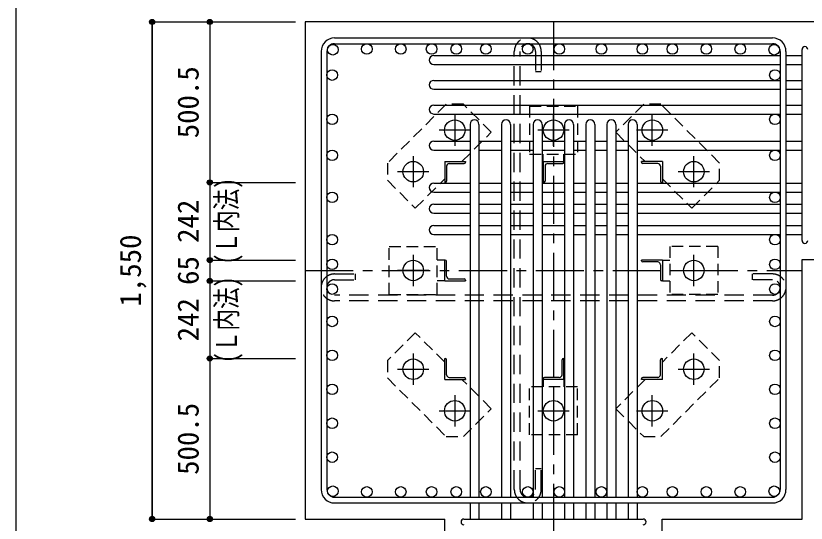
# Model space of a CAD drawing. Units: millimetres at full size, sheet at 1:30. Extents: x -5973 to 5954, y -4195 to 4201.
# Drawn here: x -5973 to -3508, y -2530 to -948 of the extents above; entities that cross this region are included whole.
import ezdxf
from ezdxf.enums import TextEntityAlignment as Align

# ---------------------------------------------------------------- set-up
doc = ezdxf.new("R2010")
doc.units = ezdxf.units.MM
doc.header["$LTSCALE"] = 30
doc.header["$PDMODE"] = 32
doc.header["$PDSIZE"] = 15
for name, pattern in [('CHAIN1', [8, 5, -1, 1, -1]), ('DASHED1', [1.8, 1.2, -0.6]), ('DASHED2', [3, 2, -1])]:
    doc.linetypes.add(name, pattern=pattern)
for name, color, linetype in [('0-1_躯体線', 2, 'Continuous'), ('0-2_アンカーボルト', 4, 'CHAIN1'), ('0-3_立上り筋', 3, 'Continuous'), ('0-4_フープ筋', 7, 'Continuous'), ('0-5_基礎梁筋', 7, 'Continuous'), ('0-6_スタラップ筋', 7, 'Continuous'), ('0-7_文字', 4, 'Continuous'), ('0-9_プレート', 4, 'DASHED1'), ('0-A_アングル', 4, 'Continuous'), ('0-C', 7, 'DASHED2'), ('0-D_寸法', 4, 'Continuous'), ('F-0_枠', 6, 'Continuous')]:
    doc.layers.add(name, color=color, linetype=linetype)
doc.styles.add('ＭＳ ゴシック', font='')
doc.styles.get('ＭＳ ゴシック').set_extended_font_data('MS Gothic')

msp = doc.modelspace()

# ---------------------------------------------------------------- linework, layer by layer
at = {"layer": '0-1_躯体線'}
for p, q in [((-5070.8, -967.16), (-5070.8, -2517.16)), ((-3120.8, -967.16), (-5070.8, -967.16)), ((-3520.8, -1707.66), (-3120.8, -1707.66)), ((-3520.8, -2517.16), (-3520.8, -1707.66)), ((-5070.8, -2517.16), (-4634.3, -2517.16)), ((-4634.3, -2917.16), (-4634.3, -2517.16))]:
    msp.add_line(p, q, dxfattribs=at)
msp.add_lwpolyline([(-3957.3, -2917.16), (-3957.3, -2517.16), (-3520.8, -2517.16)], dxfattribs=at)
at = {"layer": '0-2_アンカーボルト'}
for p, q in [((-4603.8, -1255.96), (-4603.8, -1353.46)), ((-4295.8, -1353.46), (-4295.8, -1255.96)), ((-3987.8, -1353.46), (-3987.8, -1255.96)), ((-4555, -1304.66), (-4652.5, -1304.66)), ((-4247.1, -1304.66), (-4344.6, -1304.66)), ((-3939.1, -1304.66), (-4036.6, -1304.66)), ((-4733.3, -1385.46), (-4733.3, -1482.96)), ((-3858.3, -1482.96), (-3858.3, -1385.46)), ((-4684.5, -1434.16), (-4782, -1434.16)), ((-3809.6, -1434.16), (-3907.1, -1434.16)), ((-4733.3, -1693.46), (-4733.3, -1790.96)), ((-3858.3, -1790.86), (-3858.3, -1693.36)), ((-4684.5, -1742.16), (-4782, -1742.16)), ((-3907.1, -1742.16), (-3809.6, -1742.16)), ((-4733.3, -2001.36), (-4733.3, -2098.86)), ((-3858.3, -2098.86), (-3858.3, -2001.36)), ((-4782, -2050.16), (-4684.5, -2050.16)), ((-3907.1, -2050.16), (-3809.6, -2050.16)), ((-4603.8, -2130.86), (-4603.8, -2228.36)), ((-4295.8, -2130.86), (-4295.8, -2228.36)), ((-3987.8, -2228.36), (-3987.8, -2130.86)), ((-4652.5, -2179.66), (-4555, -2179.66)), ((-4344.5, -2179.66), (-4247, -2179.66)), ((-4036.6, -2179.66), (-3939.1, -2179.66))]:
    msp.add_line(p, q, dxfattribs=at)
at = {"layer": '0-2_アンカーボルト', "color": 3, "linetype": 'Continuous'}
for centre in [(-4603.8, -1304.66), (-4295.8, -1304.66), (-3987.8, -1304.66), (-4733.3, -1434.16), (-3858.3, -1434.16), (-4733.3, -1742.16), (-3858.3, -1742.16), (-4733.3, -2050.16), (-3858.3, -2050.16), (-4603.8, -2179.66), (-4295.8, -2179.66), (-3987.8, -2179.66)]:
    msp.add_circle(centre, 32, dxfattribs=at)
at = {"layer": '0-3_立上り筋'}
for centre in [(-4878.21, -1051.66), (-4772.32, -1051.66), (-4676.1, -1051.66), (-4599.1, -1051.66), (-4506.8, -1051.66), (-4376.13, -1051.66), (-4277.8, -1051.66), (-4146.5, -1051.66), (-4018.8, -1051.66), (-3925.18, -1051.66), (-3819.28, -1051.66), (-3713.39, -1051.66), (-4984.1, -1053.86), (-3607.5, -1053.86), (-4986.3, -1132.86), (-3605.3, -1132.86), (-4986.3, -1270.86), (-3605.3, -1270.86), (-4986.3, -1383.16), (-3605.3, -1383.16), (-4986.3, -1514.16), (-3605.3, -1514.16), (-4986.3, -1646.16), (-3605.3, -1646.16), (-4986.3, -1723.16), (-3605.3, -1723.16), (-4986.3, -1800.16), (-3605.3, -1800.16), (-4986.3, -1901), (-3605.3, -1901), (-4986.3, -2006.9), (-3605.3, -2006.9), (-4986.3, -2112.79), (-3605.3, -2112.79), (-4986.3, -2218.68), (-3605.3, -2218.68), (-4986.3, -2324.57), (-3605.3, -2324.57), (-4984.1, -2430.47), (-3607.5, -2430.47), (-4878.21, -2432.66), (-4772.32, -2432.66), (-4676.1, -2432.66), (-4599.1, -2432.66), (-4506.8, -2432.66), (-4376.13, -2432.66), (-4277.8, -2432.66), (-4146.5, -2432.66), (-4018.8, -2432.66), (-3925.18, -2432.66), (-3819.28, -2432.66), (-3713.39, -2432.66)]:
    msp.add_circle(centre, 16.5, dxfattribs=at)
at = {"layer": '0-4_フープ筋'}
for p, q in [((-4978.8, -1017.16), (-3612.8, -1017.16)), ((-4978.8, -1035.16), (-3612.8, -1035.16)), ((-5020.8, -1059.16), (-5020.8, -2425.16)), ((-5002.8, -1059.16), (-5002.8, -2425.16)), ((-3588.8, -1059.16), (-3588.8, -2425.16)), ((-3570.8, -1059.16), (-3570.8, -2425.16)), ((-4978.8, -2449.16), (-3612.8, -2449.16)), ((-4978.8, -2467.16), (-3612.8, -2467.16))]:
    msp.add_line(p, q, dxfattribs=at)
for centre, radius, start, end in [((-4978.8, -1059.16), 42, 90, 180), ((-4978.8, -1059.16), 24, 90, 180), ((-3612.8, -1059.16), 42, 0, 90), ((-3612.8, -1059.16), 24, 0, 90), ((-4978.8, -2425.16), 42, 180, 270), ((-4978.8, -2425.16), 24, 180, 270), ((-3612.8, -2425.16), 42, 270, 0), ((-3612.8, -2425.16), 24, 270, 0)]:
    msp.add_arc(centre, radius, start, end, dxfattribs=at)
at = {"layer": '0-5_基礎梁筋'}
for p, q in [((-4669.3, -1072.36), (-3588.8, -1072.36)), ((-3570.8, -1072.36), (-3520.8, -1072.36)), ((-4669.3, -1100.36), (-3588.8, -1100.36)), ((-3570.8, -1100.36), (-3520.8, -1100.36)), ((-4669.3, -1149.36), (-3588.8, -1149.36)), ((-3570.8, -1149.36), (-3520.8, -1149.36)), ((-4669.3, -1177.36), (-3588.8, -1177.36)), ((-3570.8, -1177.36), (-3520.8, -1177.36)), ((-4669.3, -1226.36), (-3588.8, -1226.36)), ((-3570.8, -1226.36), (-3520.8, -1226.36)), ((-4669.3, -1254.36), (-3588.8, -1254.36)), ((-3570.8, -1254.36), (-3520.8, -1254.36)), ((-4556.3, -1286.66), (-4556.3, -2449.16)), ((-4528.3, -1286.66), (-4528.3, -2449.16)), ((-4457.97, -1286.66), (-4457.97, -2449.16)), ((-4429.97, -1286.66), (-4429.97, -2449.16)), ((-4359.63, -1286.66), (-4359.63, -2449.16)), ((-4331.63, -1286.66), (-4331.63, -2449.16)), ((-4261.3, -1286.66), (-4261.3, -2449.16)), ((-4233.3, -1286.66), (-4233.3, -2449.16)), ((-4195.3, -1286.66), (-4195.3, -2449.16)), ((-4167.3, -1286.66), (-4167.3, -2449.16)), ((-4129.3, -1286.66), (-4129.3, -2449.16)), ((-4101.3, -1286.66), (-4101.3, -2449.16)), ((-4063.3, -1286.66), (-4063.3, -2449.16)), ((-4035.3, -1286.66), (-4035.3, -2449.16)), ((-4669.3, -1338.66), (-4556.3, -1338.66)), ((-4528.3, -1338.66), (-4457.97, -1338.66)), ((-4429.97, -1338.66), (-4359.63, -1338.66)), ((-4331.63, -1338.66), (-4261.3, -1338.66)), ((-4233.3, -1338.66), (-4195.3, -1338.66)), ((-4167.3, -1338.66), (-4129.3, -1338.66)), ((-4101.3, -1338.66), (-4063.3, -1338.66)), ((-4035.3, -1338.66), (-3588.8, -1338.66)), ((-3570.8, -1338.66), (-3520.8, -1338.66)), ((-4669.3, -1366.66), (-4556.3, -1366.66)), ((-4528.3, -1366.66), (-4457.97, -1366.66)), ((-4429.97, -1366.66), (-4359.63, -1366.66)), ((-4331.63, -1366.66), (-4261.3, -1366.66)), ((-4233.3, -1366.66), (-4195.3, -1366.66)), ((-4167.3, -1366.66), (-4129.3, -1366.66)), ((-4101.3, -1366.66), (-4063.3, -1366.66)), ((-4035.3, -1366.66), (-3588.8, -1366.66)), ((-3570.8, -1366.66), (-3520.8, -1366.66)), ((-4669.3, -1469.66), (-4556.3, -1469.66)), ((-4528.3, -1469.66), (-4457.97, -1469.66)), ((-4429.97, -1469.66), (-4359.63, -1469.66)), ((-4331.63, -1469.66), (-4261.3, -1469.66)), ((-4233.3, -1469.66), (-4195.3, -1469.66)), ((-4167.3, -1469.66), (-4129.3, -1469.66)), ((-4101.3, -1469.66), (-4063.3, -1469.66)), ((-4035.3, -1469.66), (-3588.8, -1469.66)), ((-3570.8, -1469.66), (-3520.8, -1469.66)), ((-4669.3, -1497.66), (-4556.3, -1497.66)), ((-4528.3, -1497.66), (-4457.97, -1497.66)), ((-4429.97, -1497.66), (-4359.63, -1497.66)), ((-4331.63, -1497.66), (-4261.3, -1497.66)), ((-4233.3, -1497.66), (-4195.3, -1497.66)), ((-4167.3, -1497.66), (-4129.3, -1497.66)), ((-4101.3, -1497.66), (-4063.3, -1497.66)), ((-4035.3, -1497.66), (-3588.8, -1497.66)), ((-3570.8, -1497.66), (-3520.8, -1497.66)), ((-4669.3, -1535.66), (-4556.3, -1535.66)), ((-4528.3, -1535.66), (-4457.97, -1535.66)), ((-4429.97, -1535.66), (-4359.63, -1535.66)), ((-4331.63, -1535.66), (-4261.3, -1535.66)), ((-4233.3, -1535.66), (-4195.3, -1535.66)), ((-4167.3, -1535.66), (-4129.3, -1535.66)), ((-4101.3, -1535.66), (-4063.3, -1535.66)), ((-4035.3, -1535.66), (-3588.8, -1535.66)), ((-3570.8, -1535.66), (-3520.8, -1535.66)), ((-4669.3, -1563.66), (-4556.3, -1563.66)), ((-4528.3, -1563.66), (-4457.97, -1563.66)), ((-4429.97, -1563.66), (-4359.63, -1563.66)), ((-4331.63, -1563.66), (-4261.3, -1563.66)), ((-4233.3, -1563.66), (-4195.3, -1563.66)), ((-4167.3, -1563.66), (-4129.3, -1563.66)), ((-4101.3, -1563.66), (-4063.3, -1563.66)), ((-4035.3, -1563.66), (-3588.8, -1563.66)), ((-3570.8, -1563.66), (-3520.8, -1563.66)), ((-4669.3, -1601.66), (-4556.3, -1601.66)), ((-4528.3, -1601.66), (-4457.97, -1601.66)), ((-4429.97, -1601.66), (-4359.63, -1601.66)), ((-4331.63, -1601.66), (-4261.3, -1601.66)), ((-4233.3, -1601.66), (-4195.3, -1601.66)), ((-4167.3, -1601.66), (-4129.3, -1601.66)), ((-4101.3, -1601.66), (-4063.3, -1601.66)), ((-4035.3, -1601.66), (-3588.8, -1601.66)), ((-3570.8, -1601.66), (-3520.8, -1601.66)), ((-4669.3, -1629.66), (-4556.3, -1629.66)), ((-4528.3, -1629.66), (-4457.97, -1629.66)), ((-4429.97, -1629.66), (-4359.63, -1629.66)), ((-4331.63, -1629.66), (-4261.3, -1629.66)), ((-4233.3, -1629.66), (-4195.3, -1629.66)), ((-4167.3, -1629.66), (-4129.3, -1629.66)), ((-4101.3, -1629.66), (-4063.3, -1629.66)), ((-4035.3, -1629.66), (-3588.8, -1629.66)), ((-3570.8, -1629.66), (-3520.8, -1629.66)), ((-4556.3, -2467.16), (-4556.3, -2517.16)), ((-4528.3, -2467.16), (-4528.3, -2517.16)), ((-4457.97, -2467.16), (-4457.97, -2517.16)), ((-4429.97, -2467.16), (-4429.97, -2517.16)), ((-4359.63, -2467.16), (-4359.63, -2517.16)), ((-4331.63, -2467.16), (-4331.63, -2517.16)), ((-4261.3, -2467.16), (-4261.3, -2517.16)), ((-4233.3, -2467.16), (-4233.3, -2517.16)), ((-4195.3, -2467.16), (-4195.3, -2517.16)), ((-4167.3, -2467.16), (-4167.3, -2517.16)), ((-4129.3, -2467.16), (-4129.3, -2517.16)), ((-4101.3, -2467.16), (-4101.3, -2517.16)), ((-4063.3, -2467.16), (-4063.3, -2517.16)), ((-4035.3, -2467.16), (-4035.3, -2517.16))]:
    msp.add_line(p, q, dxfattribs=at)
for centre, start, end in [((-4669.3, -1086.36), 90, 270), ((-4669.3, -1163.36), 90, 270), ((-4669.3, -1240.36), 90, 270), ((-4542.3, -1286.66), 0, 180), ((-4443.97, -1286.66), 0, 180), ((-4345.63, -1286.66), 0, 180), ((-4247.3, -1286.66), 0, 180), ((-4181.3, -1286.66), 0, 180), ((-4115.3, -1286.66), 0, 180), ((-4049.3, -1286.66), 0, 180), ((-4669.3, -1352.66), 90, 270), ((-4669.3, -1483.66), 90, 270), ((-4669.3, -1549.66), 90, 270), ((-4669.3, -1615.66), 90, 270)]:
    msp.add_arc(centre, 14, start, end, dxfattribs=at)
at = {"layer": '0-6_スタラップ筋'}
for p, q in [((-3520.8, -1648.66), (-3520.8, -1053.36)), ((-4575.3, -2517.16), (-4016.3, -2517.16))]:
    msp.add_line(p, q, dxfattribs=at)
for centre, start, end in [((-3511.8, -1053.36), 0, 180), ((-3511.8, -1648.66), 180, 0), ((-4575.3, -2526.16), 90, 270), ((-4016.3, -2526.16), 270, 90)]:
    msp.add_arc(centre, 9, start, end, dxfattribs=at)
at = {"layer": '0-9_プレート'}
for p, q in [((-4630.7, -1224.06), (-4813.8, -1407.26)), ((-4577, -1224.06), (-4630.7, -1224.06)), ((-4490, -1311.06), (-4577, -1224.06)), ((-4370.8, -1229.66), (-4370.8, -1379.66)), ((-4014.6, -1224.16), (-4101.6, -1311.06)), ((-3960.9, -1224.16), (-4014.6, -1224.16)), ((-3777.7, -1407.26), (-3960.9, -1224.16)), ((-4581.6, -1402.66), (-4490, -1311.06)), ((-4101.6, -1311.06), (-4010, -1402.66)), ((-4370.8, -1379.66), (-4220.8, -1379.66)), ((-4328.3, -1402.66), (-4328.3, -1379.66)), ((-4263.3, -1402.66), (-4263.3, -1379.66)), ((-4813.8, -1407.26), (-4813.8, -1460.97)), ((-3777.7, -1460.96), (-3777.7, -1407.26)), ((-4813.8, -1460.97), (-4726.9, -1547.97)), ((-4726.9, -1547.97), (-4635.3, -1456.36)), ((-3956.3, -1456.36), (-3864.7, -1547.96)), ((-3864.7, -1547.96), (-3777.7, -1460.96)), ((-4658.3, -1817.16), (-4658.3, -1667.16)), ((-3783.3, -1667.16), (-3933.3, -1667.16)), ((-3933.3, -1667.16), (-3933.3, -1817.16)), ((-4635.3, -1709.66), (-4658.3, -1709.66)), ((-3956.3, -1709.66), (-3933.3, -1709.66)), ((-4635.3, -1774.66), (-4658.3, -1774.66)), ((-3956.3, -1774.66), (-3933.3, -1774.66)), ((-4808.3, -1817.16), (-4658.3, -1817.16)), ((-4726.9, -1936.36), (-4813.9, -2023.36)), ((-4635.3, -2027.96), (-4726.9, -1936.36)), ((-3864.7, -1936.36), (-3956.3, -2027.96)), ((-3777.8, -2023.36), (-3864.7, -1936.36)), ((-4813.9, -2023.36), (-4813.9, -2077.07)), ((-3777.8, -2077.06), (-3777.8, -2023.36)), ((-4813.9, -2077.07), (-4630.7, -2260.16)), ((-4490, -2173.26), (-4581.6, -2081.66)), ((-4328.3, -2081.66), (-4328.3, -2104.66)), ((-4263.3, -2081.66), (-4263.3, -2104.66)), ((-4010, -2081.66), (-4101.6, -2173.26)), ((-3960.9, -2260.27), (-3777.8, -2077.06)), ((-4220.8, -2104.66), (-4370.8, -2104.66)), ((-4220.8, -2254.66), (-4220.8, -2104.66)), ((-4577, -2260.16), (-4490, -2173.26)), ((-4101.6, -2173.26), (-4014.6, -2260.27)), ((-4630.7, -2260.16), (-4577, -2260.16)), ((-4014.6, -2260.27), (-3960.9, -2260.27))]:
    msp.add_line(p, q, dxfattribs=at)
for points in [[(-4370.8, -1229.66), (-4220.8, -1229.66), (-4220.8, -1379.66)], [(-4808.3, -1817.16), (-4808.3, -1667.16), (-4658.3, -1667.16)], [(-3783.3, -1667.16), (-3783.3, -1817.16), (-3933.3, -1817.16)], [(-4220.8, -2254.66), (-4370.8, -2254.66), (-4370.8, -2104.66)]]:
    msp.add_lwpolyline(points, dxfattribs=at)
at = {"layer": '0-A_アングル'}
for p, q in [((-4635.3, -1402.66), (-4570.3, -1402.66)), ((-4635.3, -1402.66), (-4635.3, -1467.66)), ((-4570.3, -1402.66), (-4570.3, -1404.66)), ((-4328.3, -1402.66), (-4263.3, -1402.66)), ((-4328.3, -1402.66), (-4328.3, -1467.66)), ((-4263.3, -1402.66), (-4263.3, -1404.66)), ((-3956.3, -1402.66), (-4021.3, -1402.66)), ((-4021.3, -1404.66), (-4021.3, -1402.66)), ((-3956.3, -1402.66), (-3956.3, -1467.66)), ((-4629.3, -1417.16), (-4629.3, -1463.66)), ((-4620.8, -1408.66), (-4574.3, -1408.66)), ((-4322.3, -1417.16), (-4322.3, -1463.66)), ((-4313.8, -1408.66), (-4267.3, -1408.66)), ((-3970.8, -1408.66), (-4017.3, -1408.66)), ((-3962.3, -1417.16), (-3962.3, -1463.66)), ((-4633.3, -1467.66), (-4635.3, -1467.66)), ((-4326.3, -1467.66), (-4328.3, -1467.66)), ((-3956.3, -1467.66), (-3958.3, -1467.66)), ((-4635.3, -1709.66), (-4633.3, -1709.66)), ((-4635.3, -1774.66), (-4635.3, -1709.66)), ((-4629.3, -1760.16), (-4629.3, -1713.66)), ((-3956.3, -1709.66), (-4021.3, -1709.66)), ((-4021.3, -1711.66), (-4021.3, -1709.66)), ((-3970.8, -1715.66), (-4017.3, -1715.66)), ((-3962.3, -1724.16), (-3962.3, -1770.66)), ((-3956.3, -1709.66), (-3956.3, -1774.66)), ((-4635.3, -1774.66), (-4570.3, -1774.66)), ((-4620.8, -1768.66), (-4574.3, -1768.66)), ((-4570.3, -1772.66), (-4570.3, -1774.66)), ((-3956.3, -1774.66), (-3958.3, -1774.66)), ((-4635.3, -2016.66), (-4633.3, -2016.66)), ((-4635.3, -2081.66), (-4635.3, -2016.66)), ((-4629.3, -2067.16), (-4629.3, -2020.66)), ((-4269.3, -2067.16), (-4269.3, -2020.66)), ((-4265.3, -2016.66), (-4263.3, -2016.66)), ((-4263.3, -2081.66), (-4263.3, -2016.66)), ((-3962.3, -2067.16), (-3962.3, -2020.66)), ((-3958.3, -2016.66), (-3956.3, -2016.66)), ((-3956.3, -2081.66), (-3956.3, -2016.66)), ((-4635.3, -2081.66), (-4570.3, -2081.66)), ((-4620.8, -2075.66), (-4574.3, -2075.66)), ((-4570.3, -2079.66), (-4570.3, -2081.66)), ((-4328.3, -2081.66), (-4328.3, -2079.66)), ((-4263.3, -2081.66), (-4328.3, -2081.66)), ((-4277.8, -2075.66), (-4324.3, -2075.66)), ((-4021.3, -2081.66), (-4021.3, -2079.66)), ((-3956.3, -2081.66), (-4021.3, -2081.66)), ((-3970.8, -2075.66), (-4017.3, -2075.66))]:
    msp.add_line(p, q, dxfattribs=at)
for centre, radius, start, end in [((-4574.3, -1404.66), 4, 270, 0), ((-4267.3, -1404.66), 4, 270, 0), ((-4017.3, -1404.66), 4, 180, 270), ((-4620.8, -1417.16), 8.5, 90, 180), ((-4313.8, -1417.16), 8.5, 90, 180), ((-3970.8, -1417.16), 8.5, 0, 90), ((-4633.3, -1463.66), 4, 270, 0), ((-4326.3, -1463.66), 4, 270, 0), ((-3958.3, -1463.66), 4, 180, 270), ((-4633.3, -1713.66), 4, 0, 90), ((-4017.3, -1711.66), 4, 180, 270), ((-3970.8, -1724.16), 8.5, 0, 90), ((-4620.8, -1760.16), 8.5, 180, 270), ((-4574.3, -1772.66), 4, 0, 90), ((-3958.3, -1770.66), 4, 180, 270), ((-4633.3, -2020.66), 4, 0, 90), ((-4265.3, -2020.66), 4, 90, 180), ((-3958.3, -2020.66), 4, 90, 180), ((-4620.8, -2067.16), 8.5, 180, 270), ((-4277.8, -2067.16), 8.5, 270, 0), ((-3970.8, -2067.16), 8.5, 270, 0), ((-4574.3, -2079.66), 4, 0, 90), ((-4324.3, -2079.66), 4, 90, 180), ((-4017.3, -2079.66), 4, 90, 180)]:
    msp.add_arc(centre, radius, start, end, dxfattribs=at)
at = {"layer": '0-C'}
for p, q in [((-4418.13, -2425.16), (-4418.13, -1059.16)), ((-4400.13, -2425.16), (-4400.13, -1059.16)), ((-4352.13, -1059.16), (-4352.13, -1123.16)), ((-4334.13, -1059.16), (-4334.13, -1123.16)), ((-4334.13, -1123.16), (-4352.13, -1123.16)), ((-4978.8, -1753.11), (-4914.8, -1753.11)), ((-4978.8, -1771.11), (-4914.8, -1771.11)), ((-4914.8, -1753.11), (-4914.8, -1771.11)), ((-3612.8, -1771.11), (-3676.8, -1771.11)), ((-3612.8, -1819.11), (-4978.8, -1819.11)), ((-3612.8, -1837.11), (-4978.8, -1837.11)), ((-4352.13, -2425.16), (-4352.13, -2361.16))]:
    msp.add_line(p, q, dxfattribs=at)
for points in [[(-3612.8, -1753.11), (-3676.8, -1753.11), (-3676.8, -1771.11)], [(-4334.13, -2425.16), (-4334.13, -2361.16), (-4352.13, -2361.16)]]:
    msp.add_lwpolyline(points, dxfattribs=at)
for centre, radius, start, end in [((-4376.13, -1059.16), 42, 0, 180), ((-4376.13, -1059.16), 24, 0, 180), ((-4978.8, -1795.11), 42, 90, 270), ((-4978.8, -1795.11), 24, 90, 270), ((-3612.8, -1795.11), 42, 270, 90), ((-3612.8, -1795.11), 24, 270, 90), ((-3612.8, -1795.11), 24, 270, 90), ((-4376.13, -2425.16), 42, 180, 0), ((-4376.13, -2425.16), 24, 180, 0), ((-4376.13, -2425.16), 24, 180, 0)]:
    msp.add_arc(centre, radius, start, end, dxfattribs=at)
at = {"layer": '0-D_寸法'}
for p, q in [((-5547.84, -967.16), (-5367.84, -967.16)), ((-5547.84, -967.16), (-5367.84, -967.16)), ((-5547.84, -967.16), (-5547.84, -2517.16)), ((-5547.84, -2517.16), (-5547.84, -967.16)), ((-5367.84, -967.16), (-5367.84, -1467.66)), ((-5367.84, -967.16), (-5100.8, -967.16)), ((-5367.84, -1467.66), (-5100.8, -1467.66)), ((-5367.84, -1467.66), (-5367.84, -1709.66)), ((-5367.84, -1709.66), (-5100.8, -1709.66)), ((-5367.84, -1709.66), (-5367.84, -1774.66)), ((-5367.84, -1774.66), (-5100.8, -1774.66)), ((-5367.84, -1774.66), (-5367.84, -2016.66)), ((-5367.84, -2016.66), (-5100.8, -2016.66)), ((-5367.84, -2016.66), (-5367.84, -2517.16)), ((-5547.84, -2517.16), (-5367.84, -2517.16)), ((-5367.84, -2517.16), (-5100.8, -2517.16)), ((-5367.84, -2517.16), (-5100.8, -2517.16))]:
    msp.add_line(p, q, dxfattribs=at)
at = {"layer": '0-D_寸法', "linetype": 'CHAIN1'}
for p, q in [((-4295.8, -967.16), (-4295.8, -2917.16)), ((-5070.8, -1742.16), (-3520.8, -1742.16))]:
    msp.add_line(p, q, dxfattribs=at)
at = {"layer": '0-D_寸法'}
for centre, radius in [((-5547.84, -967.16), 8), ((-5547.84, -967.16), 7.2), ((-5547.84, -967.16), 6.4), ((-5367.84, -967.16), 8), ((-5367.84, -967.16), 7.2), ((-5367.84, -967.16), 6.4), ((-5547.84, -967.16), 5.6), ((-5547.84, -967.16), 4.8), ((-5547.84, -967.16), 4), ((-5547.84, -967.16), 3.2), ((-5547.84, -967.16), 2.4), ((-5547.84, -967.16), 1.6), ((-5547.84, -967.16), 0.8), ((-5367.84, -967.16), 5.6), ((-5367.84, -967.16), 4.8), ((-5367.84, -967.16), 4), ((-5367.84, -967.16), 3.2), ((-5367.84, -967.16), 2.4), ((-5367.84, -967.16), 1.6), ((-5367.84, -967.16), 0.8), ((-5367.84, -1467.66), 8), ((-5367.84, -1467.66), 7.2), ((-5367.84, -1467.66), 6.4), ((-5367.84, -1467.66), 5.6), ((-5367.84, -1467.66), 4.8), ((-5367.84, -1467.66), 4), ((-5367.84, -1467.66), 3.2), ((-5367.84, -1467.66), 2.4), ((-5367.84, -1467.66), 1.6), ((-5367.84, -1467.66), 0.8), ((-5367.84, -1709.66), 8), ((-5367.84, -1709.66), 7.2), ((-5367.84, -1709.66), 6.4), ((-5367.84, -1709.66), 5.6), ((-5367.84, -1709.66), 4.8), ((-5367.84, -1709.66), 4), ((-5367.84, -1709.66), 3.2), ((-5367.84, -1709.66), 2.4), ((-5367.84, -1709.66), 1.6), ((-5367.84, -1709.66), 0.8), ((-5367.84, -1774.66), 8), ((-5367.84, -1774.66), 7.2), ((-5367.84, -1774.66), 6.4), ((-5367.84, -1774.66), 5.6), ((-5367.84, -1774.66), 4.8), ((-5367.84, -1774.66), 4), ((-5367.84, -1774.66), 3.2), ((-5367.84, -1774.66), 2.4), ((-5367.84, -1774.66), 1.6), ((-5367.84, -1774.66), 0.8), ((-5367.84, -2016.66), 8), ((-5367.84, -2016.66), 7.2), ((-5367.84, -2016.66), 6.4), ((-5367.84, -2016.66), 5.6), ((-5367.84, -2016.66), 4.8), ((-5367.84, -2016.66), 4), ((-5367.84, -2016.66), 3.2), ((-5367.84, -2016.66), 2.4), ((-5367.84, -2016.66), 1.6), ((-5367.84, -2016.66), 0.8), ((-5547.84, -2517.16), 8), ((-5547.84, -2517.16), 7.2), ((-5547.84, -2517.16), 6.4), ((-5547.84, -2517.16), 5.6), ((-5547.84, -2517.16), 4.8), ((-5547.84, -2517.16), 4), ((-5547.84, -2517.16), 3.2), ((-5367.84, -2517.16), 8), ((-5367.84, -2517.16), 7.2), ((-5367.84, -2517.16), 6.4), ((-5367.84, -2517.16), 5.6), ((-5367.84, -2517.16), 4.8), ((-5367.84, -2517.16), 4), ((-5367.84, -2517.16), 3.2), ((-5547.84, -2517.16), 2.4), ((-5547.84, -2517.16), 1.6), ((-5547.84, -2517.16), 0.8), ((-5367.84, -2517.16), 2.4), ((-5367.84, -2517.16), 1.6), ((-5367.84, -2517.16), 0.8)]:
    msp.add_circle(centre, radius, dxfattribs=at)
at = {"layer": '0-D_寸法', "color": 7}
for p in [(-5547.84, -967.16), (-5367.84, -967.16), (-5367.84, -1467.66), (-5367.84, -1709.66), (-5367.84, -1774.66), (-5367.84, -2016.66), (-5547.84, -2517.16), (-5367.84, -2517.16)]:
    msp.add_point(p, dxfattribs=at)
at = {"layer": 'F-0_枠'}
msp.add_line((-5972.88, 4201.15), (-5972.88, -4195.24), dxfattribs=at)

# ---------------------------------------------------------------- texts
at = {"layer": '0-7_文字', "style": 'ＭＳ ゴシック', "width": 0.75}
for p in [(-5262.95, -1723.37), (-5262.95, -2030.96)]:
    msp.add_text('(Ｌ内法)', height=65.98, rotation=90, dxfattribs=at).set_placement(p, align=Align.BOTTOM_LEFT)
at = {"layer": '0-D_寸法', "style": 'ＭＳ ゴシック'}
for s, p in [('500.5', (-5382.84, -1329.91)), ('242', (-5382.84, -1656.16)), ('1,550', (-5562.84, -1854.66)), ('65', (-5382.84, -1787.16)), ('242', (-5382.84, -1963.16)), ('500.5', (-5382.84, -2379.41))]:
    msp.add_text(s, height=65.98, rotation=90, dxfattribs=at).set_placement(p, align=Align.BOTTOM_LEFT)

doc.saveas('drawing.dxf')
